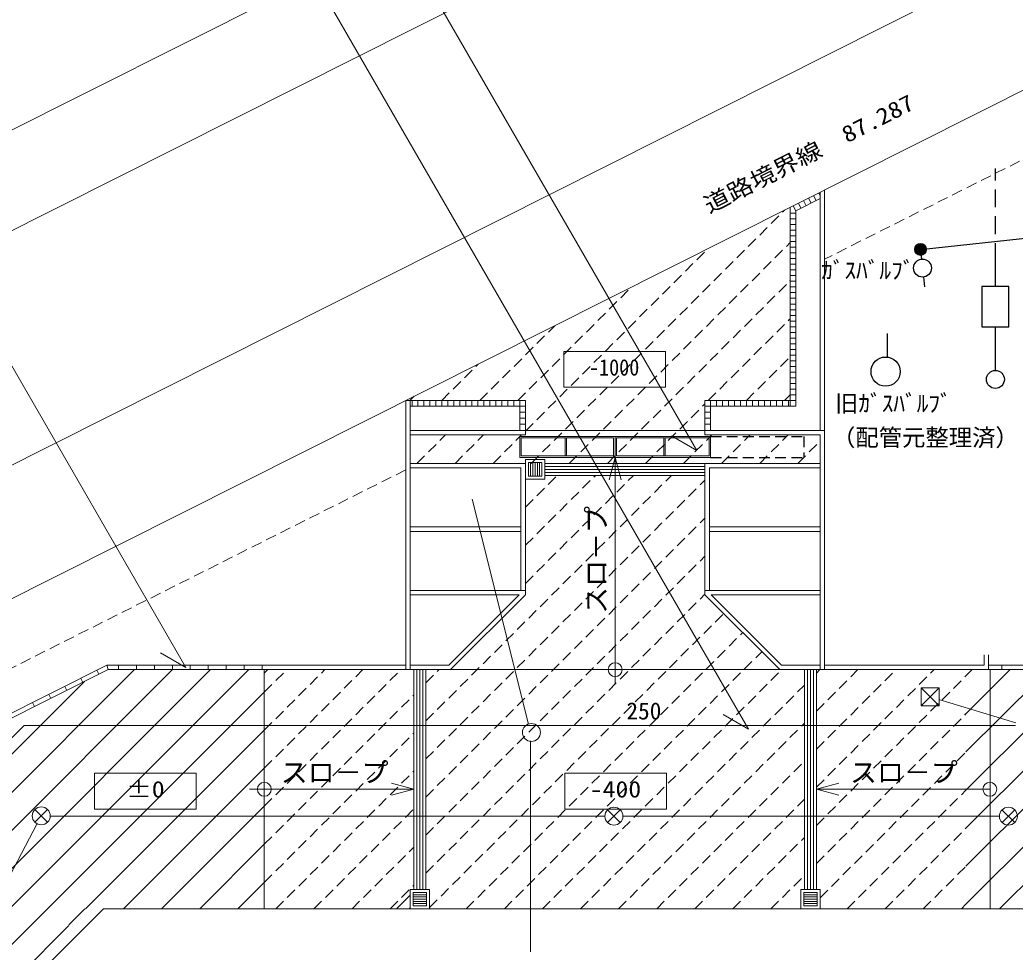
# Model space of a CAD drawing. Units: millimetres at full size, sheet at 1:300, with parts at other scales. Extents: x -120150 to 120150, y -84600 to 84600.
# Drawn here: x -24283 to 8980, y -3861 to 27312 of the extents above; entities that cross this region are included whole.
import ezdxf
from ezdxf.enums import TextEntityAlignment as Align

# ---------------------------------------------------------------- set-up
doc = ezdxf.new("R2010")
doc.units = ezdxf.units.MM
doc.header["$LTSCALE"] = 300
doc.linetypes.add('DASHED1', pattern=[1.8, 1.2, -0.6])
doc.linetypes.add('DASHED2', pattern=[3, 2, -1])
for name, color, linetype, lineweight in [('0-5_姿線', 7, 'Continuous', 13), ('0-6_文字線', 5, 'Continuous', 13), ('0-7_寸法線', 4, 'Continuous', 13), ('0-9_ハッチ線', 3, 'Continuous', 13), ('0-C_強調線', 4, 'Continuous', 13), ('4-5_室別面積', 7, 'Continuous', 18), ('4-A_家具線', 1, 'Continuous', 18)]:
    doc.layers.add(name, color=color, linetype=linetype, lineweight=lineweight)
for name, color, linetype in [('4-9_ハッチ線', 7, 'DASHED1'), ('5-6_文字線', 7, 'Continuous'), ('5-9_ハッチ線', 7, 'DASHED1')]:
    doc.layers.add(name, color=color, linetype=linetype)
doc.styles.add('ＭＳ ゴシック', font='')
doc.styles.get('ＭＳ ゴシック').set_extended_font_data('MS Gothic')

msp = doc.modelspace()

# ---------------------------------------------------------------- hatches: boundary and pattern name
at = {"layer": '4-5_室別面積'}
msp.add_hatch(color=94, dxfattribs=at).paths.add_polyline_path([(6017.8, 19638.9, 1), (5617.8, 19638.9, 1)])
at = {"layer": '5-6_文字線'}
msp.add_hatch(color=94, dxfattribs=at).paths.add_polyline_path([(5992.8, 19638.9, 1), (5642.8, 19638.9, 1)])

# ---------------------------------------------------------------- linework, layer by layer
at = {"layer": '0-5_姿線'}
msp.add_line((42888.5, 41883.4), (-35082.9, 2662.5), dxfattribs=at)
at = {"layer": '0-7_寸法線'}
for p, q in [((53559.1, 62922.3), (-72741, -608.7)), ((54907.2, 60242.3), (-71438.1, -3311.5)), ((58052.8, 53988.8), (-68397.9, -9617.9)), ((-7387.4, 13581.8), (-1387.4, 13581.8))]:
    msp.add_line(p, q, dxfattribs=at)
at = {"layer": '0-9_ハッチ線'}
msp.add_line((1112.6, 5584.1), (-1387.4, 8084.1), dxfattribs=at)
at = {"layer": '0-C_強調線'}
for p, q in [((-6100.3, 16227.5), (-2700.3, 16227.5)), ((-6100.3, 16227.5), (-6100.3, 15027.5)), ((-2700.3, 16227.5), (-2700.3, 15027.5)), ((-6100.3, 15027.5), (-2700.3, 15027.5)), ((-21788.8, 2120.3), (-18388.8, 2120.3)), ((-21788.8, 2120.3), (-21788.8, 920.3)), ((-18388.8, 2120.3), (-18388.8, 920.3)), ((-6075.1, 2120.3), (-2675.1, 2120.3)), ((-6075.1, 2120.3), (-6075.1, 920.3)), ((-2675.1, 2120.3), (-2675.1, 920.3)), ((-21788.8, 920.3), (-18388.8, 920.3)), ((-6075.1, 920.3), (-2675.1, 920.3))]:
    msp.add_line(p, q, dxfattribs=at)
at = {"layer": '4-5_室別面積'}
for p, q in [((-22521.5, 42717.7), (64.4, 3597.9)), ((-35040.6, 33899.2), (-18732.8, 5653.4)), ((2612.6, 21624), (2612.6, 5584.1)), ((2462.6, 21335.8), (1652.6, 20928.4)), ((2161.8, 21184.5), (2076.4, 21354.3)), ((2331.5, 21269.9), (2246.2, 21439.6)), ((2462.6, 21432.2), (2415.9, 21525)), ((2462.6, 21548.5), (2462.6, 13581.8)), ((1462.6, 21045.5), (1462.6, 14391.7)), ((1652.6, 20928.4), (1567.2, 21098.1)), ((1822.3, 21013.8), (1736.9, 21183.5)), ((1992.1, 21099.1), (1906.7, 21268.9)), ((1462.6, 20851.7), (1652.6, 20851.7)), ((1462.6, 20661.7), (1652.6, 20661.7)), ((1652.6, 20928.4), (1652.6, 14391.7)), ((1462.6, 20471.7), (1652.6, 20471.7)), ((1462.6, 20281.7), (1652.6, 20281.7)), ((1462.6, 20091.7), (1652.6, 20091.7)), ((1462.6, 19901.7), (1652.6, 19901.7)), ((1462.6, 19711.7), (1652.6, 19711.7)), ((1462.6, 19521.7), (1652.6, 19521.7)), ((1462.6, 19331.7), (1652.6, 19331.7)), ((1462.6, 19141.7), (1652.6, 19141.7)), ((1462.6, 18951.7), (1652.6, 18951.7)), ((1462.6, 18761.7), (1652.6, 18761.7)), ((1462.6, 18571.7), (1652.6, 18571.7)), ((1462.6, 18381.7), (1652.6, 18381.7)), ((1462.6, 18191.7), (1652.6, 18191.7)), ((1462.6, 18001.7), (1652.6, 18001.7)), ((1462.6, 17811.7), (1652.6, 17811.7)), ((1462.6, 17621.7), (1652.6, 17621.7)), ((1462.6, 17431.7), (1652.6, 17431.7)), ((1462.6, 17241.7), (1652.6, 17241.7)), ((1462.6, 17051.7), (1652.6, 17051.7)), ((1462.6, 16861.7), (1652.6, 16861.7)), ((1462.6, 16671.7), (1652.6, 16671.7)), ((1462.6, 16481.7), (1652.6, 16481.7)), ((1462.6, 16291.7), (1652.6, 16291.7)), ((1462.6, 16101.7), (1652.6, 16101.7)), ((1462.6, 15911.7), (1652.6, 15911.7)), ((1462.6, 15721.7), (1652.6, 15721.7)), ((1462.6, 15531.7), (1652.6, 15531.7)), ((1462.6, 15341.7), (1652.6, 15341.7)), ((1462.6, 15151.7), (1652.6, 15151.7)), ((-11245.3, 14581.7), (-11101.5, 14725.6)), ((1462.6, 14961.7), (1652.6, 14961.7)), ((1462.6, 14771.7), (1652.6, 14771.7)), ((-11387.4, 14581.7), (-11387.4, 5584.1)), ((-11177.4, 14581.7), (-11177.4, 14391.7)), ((-10977.4, 14581.7), (-10977.4, 14391.7)), ((-10777.4, 14581.7), (-10777.4, 14391.7)), ((-10577.4, 14581.7), (-10577.4, 14391.7)), ((-10377.4, 14581.7), (-10377.4, 14391.7)), ((-10177.4, 14581.7), (-10177.4, 14391.7)), ((-9977.4, 14581.7), (-9977.4, 14391.7)), ((-9777.4, 14581.7), (-9777.4, 14391.7)), ((-9577.4, 14581.7), (-9577.4, 14391.7)), ((-9377.4, 14581.7), (-9377.4, 14391.7)), ((-9177.4, 14581.7), (-9177.4, 14391.7)), ((-8977.4, 14581.7), (-8977.4, 14391.7)), ((-8777.4, 14581.7), (-8777.4, 14391.7)), ((-8577.4, 14581.7), (-8577.4, 14391.7)), ((-8377.4, 14581.7), (-8377.4, 14391.7)), ((-8177.4, 14581.7), (-8177.4, 14391.7)), ((-7977.4, 14581.7), (-7977.4, 14391.7)), ((-7777.4, 14581.7), (-7777.4, 14391.7)), ((-7577.4, 14581.7), (-7577.4, 14391.7)), ((-7577.4, 14391.7), (-7387.4, 14391.7)), ((-1387.4, 14581.7), (-1387.4, 13431.8)), ((-1387.4, 14581.7), (1652.6, 14581.7)), ((-1197.4, 14391.7), (-1387.4, 14391.7)), ((-1237.4, 14391.7), (1652.6, 14391.7)), ((-1197.4, 14581.7), (-1197.4, 14391.7)), ((-1197.4, 14391.7), (-1197.4, 13581.8)), ((1652.6, 14391.7), (-1197.4, 14391.7)), ((-997.4, 14581.7), (-997.4, 14391.7)), ((-797.4, 14581.7), (-797.4, 14391.7)), ((-597.4, 14581.7), (-597.4, 14391.7)), ((-397.4, 14581.7), (-397.4, 14391.7)), ((-197.4, 14581.7), (-197.4, 14391.7)), ((2.6, 14581.7), (2.6, 14391.7)), ((202.6, 14581.7), (202.6, 14391.7)), ((402.6, 14581.7), (402.6, 14391.7)), ((602.6, 14581.7), (602.6, 14391.7)), ((802.6, 14581.7), (802.6, 14391.7)), ((1002.6, 14581.7), (1002.6, 14391.7)), ((1202.6, 14581.7), (1202.6, 14391.7)), ((1402.6, 14581.7), (1402.6, 14391.7)), ((-7577.4, 14191.7), (-7387.4, 14191.7)), ((-7577.4, 13991.7), (-7387.4, 13991.7)), ((-1197.4, 14191.7), (-1387.4, 14191.7)), ((-1197.4, 13991.7), (-1387.4, 13991.7)), ((-7577.4, 13791.7), (-7387.4, 13791.7)), ((-1197.4, 13791.7), (-1387.4, 13791.7)), ((-11237.4, 13581.8), (-7387.4, 13581.8)), ((-11237.4, 13431.8), (-7387.4, 13431.8)), ((-7577.4, 13381.8), (-7577.4, 12681.8)), ((-7577.4, 13381.8), (-1197.4, 13381.8)), ((-7527.4, 13331.8), (-7527.4, 12731.8)), ((-6063.5, 13331.8), (-6063.5, 12731.8)), ((-6013.5, 13331.8), (-6013.5, 12731.8)), ((-4387.4, 13381.8), (-4387.4, 12681.8)), ((-4387.4, 13381.8), (-4387.4, 12681.8)), ((-2761.3, 13331.8), (-2761.3, 12731.8)), ((-2711.3, 13331.8), (-2711.3, 12731.8)), ((-1387.4, 13581.8), (2612.6, 13581.8)), ((2462.6, 13581.8), (-1387.4, 13581.8)), ((-1247.4, 13331.8), (-1247.4, 12731.8)), ((-1197.4, 13381.8), (-1197.4, 12681.8)), ((-1197.4, 12681.8), (-7577.4, 12681.8)), ((-7527.4, 12731.8), (-4437.4, 12731.8)), ((-4387.4, 12681.8), (-4587.9, 11933.5)), ((-4387.4, 12681.8), (-4186.9, 11933.5)), ((-1247.4, 12731.8), (-4337.4, 12731.8)), ((-11237.4, 12481.8), (-7387.4, 12481.8)), ((-11237.4, 12331.8), (-7537.4, 12331.8)), ((-7537.4, 12331.8), (-7537.4, 8234.1)), ((-7387.4, 12481.8), (-7387.4, 8084.1)), ((-7212.4, 12056.8), (-7212.4, 12506.8)), ((-7137.4, 12056.8), (-7137.4, 12506.8)), ((-7062.4, 12056.8), (-7062.4, 12506.8)), ((-6987.4, 12056.8), (-6987.4, 12506.8)), ((-6912.4, 12056.8), (-6912.4, 12506.8)), ((-6837.4, 12056.8), (-6837.4, 12506.8)), ((-1387.4, 12481.8), (-6737.4, 12481.8)), ((-1387.4, 12381.8), (-6737.4, 12381.8)), ((2462.6, 12481.8), (-1387.4, 12481.8)), ((-1387.4, 12481.8), (-1387.4, 8084.1)), ((2462.6, 12331.8), (-1237.4, 12331.8)), ((-1237.4, 12331.8), (-1237.4, 8234.1)), ((-7287.4, 12056.8), (-6837.4, 12056.8)), ((-1387.4, 12281.8), (-6737.4, 12281.8)), ((-1387.4, 12181.8), (-6737.4, 12181.8)), ((-1387.4, 12081.8), (-6737.4, 12081.8)), ((-11237.4, 10357.9), (-7537.4, 10357.9)), ((2462.6, 10357.9), (-1237.4, 10357.9)), ((-11237.4, 10207.9), (-7537.4, 10207.9)), ((2462.6, 10207.9), (-1237.4, 10207.9)), ((2462.6, 8488.7), (2462.6, 5584.1)), ((-7387.4, 8234.1), (-11237.4, 8234.1)), ((-7599.5, 8084.1), (-11237.4, 8084.1)), ((-9949.5, 5734.1), (-7599.5, 8084.1)), ((-1387.4, 8234.1), (2462.6, 8234.1)), ((1112.6, 5584.1), (-1387.4, 8084.1)), ((-1175.3, 8084.1), (2462.6, 8084.1)), ((1174.7, 5734.1), (-1175.3, 8084.1)), ((-18732.8, 5653.4), (-19578.3, 6141.5)), ((8092, 5584.1), (8092, 6084)), ((-32969.5, -99), (-21373.3, 5734.1)), ((-21373.3, 5734.1), (-11387.4, 5734.1)), ((-21373.3, 5734.1), (-21337.7, 5584.1)), ((-20987.4, 5734.1), (-20987.4, 5584.1)), ((-20387.4, 5734.1), (-20387.4, 5584.1)), ((-19787.4, 5734.1), (-19787.4, 5584.1)), ((-19187.4, 5734.1), (-19187.4, 5584.1)), ((-18587.4, 5734.1), (-18587.4, 5584.1)), ((-17987.4, 5734.1), (-17987.4, 5584.1)), ((-17387.4, 5734.1), (-17387.4, 5584.1)), ((-16787.4, 5734.1), (-16787.4, 5584.1)), ((-16187.4, 5734.1), (-16187.4, 5584.1)), ((-11237.4, 5734.1), (-9949.5, 5734.1)), ((2462.6, 5734.1), (1174.7, 5734.1)), ((8092, 5734.1), (16942, 5734.1)), ((8542, 5584.1), (8542, 5734.1)), ((-32896.3, -230.1), (-21337.7, 5584.1)), ((-21713.3, 5563), (-21645.9, 5429)), ((-16113.7, 5584.1), (-16113.7, -2415.9)), ((-16113.7, 5470.8), (-16000.4, 5584.1)), ((-11113.7, 5584.1), (-11113.7, -1765.9)), ((-11013.7, 5584.1), (-11013.7, -1765.9)), ((-10913.7, 5584.1), (-10913.7, -1765.9)), ((-10813.7, 5584.1), (-10813.7, -1765.9)), ((-10713.7, 5584.1), (-10713.7, -1765.9)), ((-9887.4, 5584.1), (1112.6, 5584.1)), ((7942, 5584.1), (1112.6, 5584.1)), ((1938.8, 5584.1), (1938.8, -1765.9)), ((2038.8, 5584.1), (2038.8, -1765.9)), ((2138.8, 5584.1), (2138.8, -1765.9)), ((2238.8, 5584.1), (2238.8, -1765.9)), ((2338.8, 5584.1), (2338.8, -1765.9)), ((16942, 5584.1), (7942, 5584.1)), ((8142, 5584.1), (8142, -2415.9)), ((-22785.3, 5023.8), (-22717.9, 4889.8)), ((-22249.3, 5293.4), (-22181.9, 5159.4)), ((-23321.4, 4754.1), (-23253.9, 4620.1)), ((-23857.4, 4484.5), (-23790, 4350.5)), ((64.4, 3597.9), (-781.1, 4086)), ((-11113.7, 1584.1), (-11861.9, 1784.5)), ((2338.8, 1584.1), (3087.1, 1784.5)), ((-11113.7, 1584.1), (-16610.3, 1584.1)), ((-11113.7, 1584.1), (-11861.9, 1383.6)), ((2338.8, 1584.1), (3087.1, 1383.6)), ((2338.8, 1584.1), (7835.5, 1584.1)), ((7338.8, 1584.1), (8142.5, 1584.1)), ((-23357.2, 483.2), (-23783.3, 909.3)), ((-23780.3, 482.4), (-23356, 906.7)), ((-23269.3, 684.1), (-4721.3, 684.1)), ((-4217.6, 471.5), (-4645.7, 899.6)), ((-4643.4, 473.2), (-4219.1, 897.5)), ((-4142.5, 684.1), (8458.1, 684.1)), ((8967.7, 472), (8540.6, 899.1)), ((8544, 471.5), (8967.8, 895.2)), ((-25048, -2124.4), (-23702.9, 437.9)), ((-11696.7, -2415.9), (-11238.7, -1957.9)), ((-10688.7, -1865.9), (-11138.7, -1865.9)), ((-10688.7, -1940.9), (-11138.7, -1940.9)), ((-10688.7, -2315.9), (-10688.7, -1865.9)), ((1913.8, -1865.9), (2363.8, -1865.9)), ((1913.8, -2315.9), (1913.8, -1865.9)), ((1913.8, -1940.9), (2363.8, -1940.9)), ((-10688.7, -2015.9), (-11138.7, -2015.9)), ((-10688.7, -2090.9), (-11138.7, -2090.9)), ((-10688.7, -2165.9), (-11138.7, -2165.9)), ((-10688.7, -2240.9), (-11138.7, -2240.9)), ((1913.8, -2015.9), (2363.8, -2015.9)), ((1913.8, -2090.9), (2363.8, -2090.9)), ((1913.8, -2165.9), (2363.8, -2165.9)), ((1913.8, -2240.9), (2363.8, -2240.9)), ((-21493, -2415.9), (-25072.9, -5995.9)), ((-22647.9, -2952.5), (-22111.4, -2415.9)), ((-21493, -2415.9), (31527.3, -2415.9)), ((-11272.5, -2415.9), (-11238.7, -2382.2))]:
    msp.add_line(p, q, dxfattribs=at)
at = {"layer": '4-5_室別面積', "color": 5}
for p, q in [((-7287.6, 3766.7), (-9163.2, 11287)), ((-7217.1, 3199.7), (-7217.1, -3855.5))]:
    msp.add_line(p, q, dxfattribs=at)
at = {"layer": '4-5_室別面積', "color": 1}
for p, q in [((6428.9, 4586.6), (9005, 3801.5)), ((8992, 3714.1), (-24145.6, 3714.1))]:
    msp.add_line(p, q, dxfattribs=at)
at = {"layer": '4-5_室別面積'}
for points in [[(-24240.2, 52030.5), (-1654.3, 12910.7), (-2499.8, 13398.8)], [(-11387.4, 14581.7), (-7387.4, 14581.7), (-7387.4, 13431.8)], [(-11237.4, 14581.7), (-11237.4, 8488.7), (-11237.4, 5584.1)], [(-11237.4, 14391.7), (-7577.4, 14391.7), (-7577.4, 13581.8)], [(-7527.4, 13331.8), (-4437.4, 13331.8), (-4437.4, 12731.8)], [(-1247.4, 13331.8), (-4337.4, 13331.8), (-4337.4, 12731.8)], [(-1387.4, 13431.8), (2462.6, 13431.8), (2462.6, 5584.1)], [(-4387.4, 12681.8), (-4387.4, 5607.4), (-4387.4, 5087.4)], [(-6837.4, 12506.8), (-7287.4, 12506.8), (-7287.4, 12056.8)], [(-21337.7, 5584.1), (-9887.4, 5584.1), (-7387.4, 8084.1)], [(2612.6, 5734.1), (7942, 5734.1), (7942, 6084)], [(-11138.7, -1865.9), (-11138.7, -2315.9), (-10688.7, -2315.9)], [(2363.8, -1865.9), (2363.8, -2315.9), (1913.8, -2315.9)]]:
    msp.add_lwpolyline(points, dxfattribs=at)
for points in [[(-7387.4, 12606.8), (-7387.4, 11956.8), (-6737.4, 11956.8), (-6737.4, 12606.8)], [(-11238.7, -2415.9), (-10588.7, -2415.9), (-10588.7, -1765.9), (-11238.7, -1765.9)], [(2463.8, -2415.9), (1813.8, -2415.9), (1813.8, -1765.9), (2463.8, -1765.9)]]:
    msp.add_lwpolyline(points, close=True, dxfattribs=at)
at = {"layer": '4-5_室別面積', "color": 253}
msp.add_circle((5817.8, 19638.9), 200, dxfattribs=at)
at = {"layer": '4-5_室別面積'}
for centre, radius in [((-4387.4, 5584.1), 231.8), ((-16113.7, 1584.1), 231.8), ((8134.3, 1584.1), 231.8), ((-23569.1, 695.6), 300), ((-4429.6, 683.7), 300), ((8755.6, 684.2), 300)]:
    msp.add_circle(centre, radius, dxfattribs=at)
at = {"layer": '4-5_室別面積', "color": 5}
msp.add_circle((-7187.1, 3484.1), 300, dxfattribs=at)
at = {"layer": '4-9_ハッチ線'}
for p, q in [((-1197.4, 13381.8), (1920.8, 13381.8)), ((1920.8, 13381.8), (1920.8, 12681.8)), ((-1197.4, 12681.8), (1920.8, 12681.8))]:
    msp.add_line(p, q, dxfattribs=at)
at = {"layer": '4-A_家具線', "color": 3, "linetype": 'DASHED1'}
msp.add_line((-11387.4, 12266.3), (-33448.2, 1169.4), dxfattribs=at)
at = {"layer": '4-A_家具線'}
for p, q in [((5842, 4374.1), (6442, 4974.1)), ((5842, 4974.1), (6442, 4374.1)), ((-28915.2, -1055.5), (-24145.6, 3714.1))]:
    msp.add_line(p, q, dxfattribs=at)
at = {"layer": '4-A_家具線', "color": 3, "linetype": 'DASHED1'}
msp.add_lwpolyline([(42629.6, 39437.7), (10097.2, 23073.4), (2612.6, 19308.5)], dxfattribs=at)
at = {"layer": '4-A_家具線'}
msp.add_lwpolyline([(5842, 4374.1), (6442, 4374.1), (6442, 4974.1), (5842, 4974.1)], close=True, dxfattribs=at)
at = {"layer": '5-6_文字線', "linetype": 'DASHED2'}
msp.add_line((8329.3, 19245.3), (8329.3, 22346.6), dxfattribs=at)
at = {"layer": '5-6_文字線'}
for p, q in [((5817.8, 19638.9), (5852.6, 19311.6)), ((8320.7, 18395), (8320.7, 19260.4)), ((5916.1, 18715), (5951.4, 18383.5)), ((8320.7, 15589.7), (8320.7, 17053.1)), ((4712.6, 16034.7), (4712.6, 16825)), ((-43027.9, -18261.5), (-19182.4, 5584.1)), ((-43027.9, -20807.1), (-16636.8, 5584.1)), ((-43027.9, -19534.3), (-17909.6, 5584.1)), ((-43027.9, -16988.7), (-20455.1, 5584.1)), ((7338.8, -2260.1), (15183, 5584.1)), ((7338.8, -987.4), (13910.2, 5584.1)), ((7338.8, 285.4), (12637.4, 5584.1)), ((7338.8, 1558.2), (11364.7, 5584.1)), ((7338.8, 2831), (10091.9, 5584.1)), ((7338.8, 4103.8), (8819.1, 5584.1)), ((7338.8, 5376.6), (7546.3, 5584.1)), ((8455.8, -2415.9), (16455.8, 5584.1)), ((-43027.9, -15716), (-22122.9, 5189.1)), ((-43027.9, -22079.9), (-16113.7, 4834.4)), ((-22091.2, -2415.9), (-16113.7, 3561.6)), ((-20818.4, -2415.9), (-16113.7, 2288.8)), ((-19545.6, -2415.9), (-16113.7, 1016)), ((-18272.8, -2415.9), (-16113.7, -256.8)), ((-17000, -2415.9), (-16113.7, -1529.6)), ((-43027.9, -23352.7), (-22647.9, -2972.7))]:
    msp.add_line(p, q, dxfattribs=at)
msp.add_lwpolyline([(5817.8, 19638.9), (10037.5, 20088.1), (9689.5, 23357)], dxfattribs=at)
msp.add_lwpolyline([(7870.7, 17045), (8770.7, 17045), (8770.7, 18395), (7870.7, 18395)], close=True, dxfattribs=at)
for centre, radius in [((5884.3, 19013.3), 300), ((4651.4, 15551), 487.5), ((8320.7, 15289.7), 300)]:
    msp.add_circle(centre, radius, dxfattribs=at)
at = {"layer": '5-9_ハッチ線'}
for p, q in [((-7193.5, 12481.8), (1276.8, 20952.1)), ((-7387.4, 13560.6), (-1284.2, 19663.8)), ((-5920.7, 12481.8), (1462.6, 19865)), ((-7639.1, 14581.7), (-3845.3, 18375.6)), ((-4647.9, 12481.8), (1462.6, 18592.2)), ((-1275.1, 14581.7), (1462.6, 17319.4)), ((-8911.9, 14581.7), (-6406.3, 17087.3)), ((-2.3, 14581.7), (1462.6, 16046.7)), ((-10184.7, 14581.7), (-8967.3, 15799.1)), ((1270.5, 14581.7), (1462.6, 14773.9)), ((-3375.1, 12481.8), (-1387.4, 14469.5)), ((-11011.9, 12481.8), (-10061.9, 13431.8)), ((-9739.1, 12481.8), (-8789.1, 13431.8)), ((-8466.3, 12481.8), (-7516.3, 13431.8)), ((-2102.3, 12481.8), (-1152.3, 13431.8)), ((-829.5, 12481.8), (120.5, 13431.8)), ((443.3, 12481.8), (1393.3, 13431.8)), ((1716.1, 12481.8), (2462.6, 13228.3)), ((-10713.7, 3870.4), (-2502.3, 12081.8)), ((-7387.4, 8469.5), (-3775.1, 12081.8)), ((-7387.4, 9742.2), (-5047.9, 12081.8)), ((-7387.4, 11015), (-6320.7, 12081.8)), ((-10713.7, 2597.6), (-1387.4, 11923.9)), ((-10713.7, 1324.8), (-1387.4, 10651.1)), ((-10713.7, 52), (-1387.4, 9378.3)), ((-10713.7, -1220.8), (-1387.4, 8105.5)), ((-10588.7, -2368.6), (-761.7, 7458.4)), ((-9363.3, -2415.9), (-125.3, 6822)), ((-8090.5, -2415.9), (511.1, 6185.6)), ((-16113.7, 1016), (-11545.6, 5584.1)), ((-16113.7, 2288.8), (-12818.4, 5584.1)), ((-16113.7, 3561.6), (-14091.2, 5584.1)), ((-16113.7, 4834.4), (-15364, 5584.1)), ((-10713.7, 5143.2), (-10272.8, 5584.1)), ((-6817.7, -2415.9), (1182.3, 5584.1)), ((2338.8, 1649.4), (6273.5, 5584.1)), ((2338.8, 2922.2), (5000.7, 5584.1)), ((2338.8, 4195), (3727.9, 5584.1)), ((2338.8, 5467.8), (2455.1, 5584.1)), ((2338.8, 376.6), (7338.8, 5376.6)), ((-5544.9, -2415.9), (1938.8, 5067.8)), ((-16113.7, -256.8), (-11113.7, 4743.2)), ((2338.8, -896.2), (7338.8, 4103.8)), ((-4272.1, -2415.9), (1938.8, 3795)), ((-16113.7, -1529.6), (-11113.7, 3470.4)), ((2463.8, -2044), (7338.8, 2831)), ((-2999.3, -2415.9), (1938.8, 2522.2)), ((-15727.2, -2415.9), (-11113.7, 2197.6)), ((3364.7, -2415.9), (7338.8, 1558.2)), ((-1726.5, -2415.9), (1938.8, 1249.4)), ((-14454.4, -2415.9), (-11113.7, 924.8)), ((4637.4, -2415.9), (7338.8, 285.4)), ((-453.7, -2415.9), (1938.8, -23.4)), ((-13181.6, -2415.9), (-11113.7, -348)), ((5910.2, -2415.9), (7338.8, -987.4)), ((819.1, -2415.9), (1938.8, -1296.2)), ((-11908.9, -2415.9), (-11113.7, -1620.8)), ((7183, -2415.9), (7338.8, -2260.1))]:
    msp.add_line(p, q, dxfattribs=at)

# ---------------------------------------------------------------- texts
at = {"layer": '0-6_文字線', "style": 'ＭＳ ゴシック', "width": 1.15}
msp.add_text('道路境界線  87.287', height=549.9, rotation=27, dxfattribs=at).set_placement((-1170.7, 20687.9), align=Align.BOTTOM_LEFT)
at = {"layer": '0-6_文字線', "style": 'ＭＳ ゴシック'}
for s, width, p in [('-1000', 0.9, (-5262.8, 15252.5)), ('±0', 1.15, (-20735.6, 1145.3)), ('-400', 1.15, (-5237.6, 1145.3))]:
    msp.add_text(s, height=549.9, dxfattribs=dict(at, width=width)).set_placement(p, align=Align.BOTTOM_LEFT)
at = {"layer": '4-5_室別面積', "style": 'ＭＳ ゴシック'}
msp.add_text('スロ－プ', height=659.8, rotation=90, dxfattribs=at).set_placement((-4489.9, 7452.5), align=Align.BOTTOM_LEFT)
at = {"layer": '4-5_室別面積', "color": 1, "style": 'ＭＳ ゴシック'}
msp.add_text('250', height=571.8, dxfattribs=at).set_placement((-4010.4, 3747.8), align=Align.BOTTOM_LEFT)
at = {"layer": '4-5_室別面積', "style": 'ＭＳ ゴシック'}
for p in [(-15564.6, 1619.3), (3463.5, 1619.3)]:
    msp.add_text('スロ－プ', height=659.8, dxfattribs=at).set_placement(p, align=Align.BOTTOM_LEFT)
at = {"layer": '5-6_文字線', "style": 'ＭＳ ゴシック'}
for s, p in [('ｶﾞｽﾊﾞﾙﾌﾞ', (2496.2, 18481.7)), ('旧ｶﾞｽﾊﾞﾙﾌﾞ', (2961.8, 14032.6)), ('（配管元整理済）', (2862.4, 12890.3))]:
    msp.add_text(s, height=571.8, dxfattribs=at).set_placement(p, align=Align.BOTTOM_LEFT)

doc.saveas('drawing.dxf')
